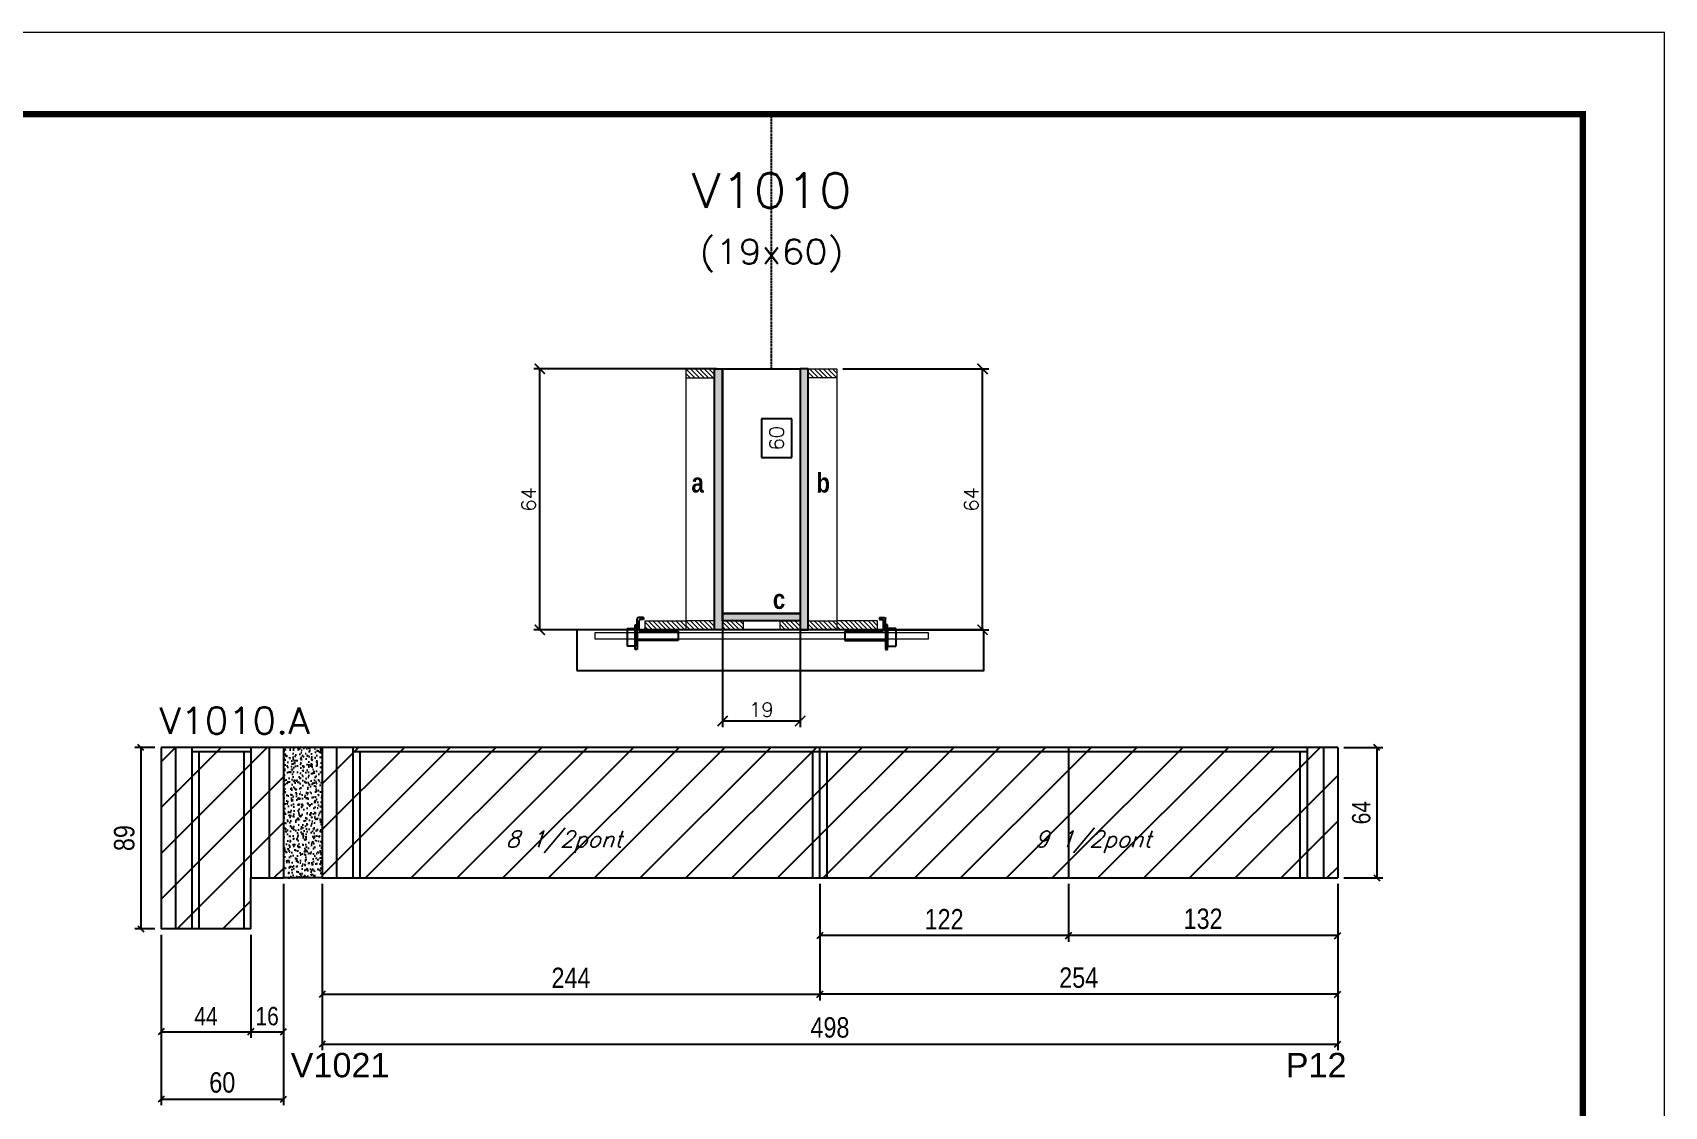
# Model space of a CAD drawing. Extents: x -20960 to -5926, y -2106 to 21915.
# Drawn here: x -8339 to -7538, y 17943 to 18470 of the extents above; entities that cross this region are included whole.
import ezdxf
from ezdxf.enums import TextEntityAlignment as Align

# ---------------------------------------------------------------- set-up
doc = ezdxf.new("R2010")
doc.units = 0
doc.linetypes.add('DASHED', pattern=[0.75, 0.5, -0.25])
doc.linetypes.add('HIDDEN', pattern=[0.375, 0.25, -0.125])
for name, color, linetype in [('5', 5, 'Continuous'), ('barrote', 251, 'Continuous'), ('COTA', 241, 'Continuous'), ('Cota Seção (2x)', 4, 'Continuous'), ('detalhes', 4, 'Continuous'), ('Painéis', 200, 'Continuous'), ('presilha', 1, 'Continuous'), ('Reaproveitamento', 251, 'Continuous'), ('SARR_2.2x7', 40, 'Continuous'), ('SARR_3.5x7', 81, 'Continuous'), ('texto', 7, 'Continuous'), ('Texto de Titulo', 7, 'Continuous'), ('Texto Qtd Sarr', 242, 'Continuous')]:
    doc.layers.add(name, color=color, linetype=linetype)
for name, color, linetype, lineweight in [('CONCRETO', 251, 'Continuous', 25), ('Folhas', 255, 'Continuous', 9), ('Hachura', 251, 'Continuous', 9), ('Madeira', 126, 'Continuous', 18), ('SARRAFO DE PRESSAO', 251, 'DASHED', 9), ('SCO-___-LAJ', 2, 'Continuous', 0), ('Texto Seção', 7, 'Continuous', 15)]:
    doc.layers.add(name, color=color, linetype=linetype, lineweight=lineweight)
doc.styles.add('COTA TECNICA', font='techl___.ttf', dxfattribs={"height": 10})
doc.styles.add('COTA TECNICA-50', font='techl___.ttf', dxfattribs={"height": 9})
doc.styles.add('REGUA-120', font='ROMANS.shx', dxfattribs={"height": 15})
doc.styles.add('Romans', font='romans.shx')
doc.styles.get("Standard").update_dxf_attribs({"font": 'arial.ttf'})
doc.styles.add('TECNICA', font='techb___.ttf', dxfattribs={"height": 10})
doc.dimstyles.new('COTA PAINEL-50', dxfattribs={"dimtxt": 9, "dimasz": 3, "dimexe": 3, "dimexo": 3, "dimgap": 3, "dimtad": 1, "dimdec": 1, "dimzin": 12, "dimdsep": 46, "dimtxsty": 'COTA TECNICA-50', "dimblk1": 'OBLIQUE', "dimblk2": 'OBLIQUE', "dimsah": 1, "dimcen": 0.9, "dimclrd": 4, "dimclre": 4, "dimclrt": 240, "dimadec": 1, "dimazin": 3, "dimtfac": 1, "dimtdec": 1, "dimtmove": 0, "dimatfit": 3, "dimfxl": 1, "dimtolj": 1, "dimtzin": 12, "dimarcsym": 0})
doc.dimstyles.new('Cota Seção (2x)', dxfattribs={"dimtxt": 7, "dimasz": 5, "dimexe": 3, "dimexo": 3, "dimgap": 2, "dimtad": 3, "dimdec": 1, "dimlfac": 0.5, "dimzin": 12, "dimdsep": 46, "dimtxsty": 'Romans', "dimblk": 'ARCHTICK', "dimcen": 0, "dimclrd": 4, "dimclre": 4, "dimclrt": 1, "dimadec": 1, "dimazin": 3, "dimtfac": 1, "dimtdec": 1, "dimtmove": 0, "dimatfit": 3, "dimldrblk": 'OBLIQUE', "dimfxl": 1, "dimtolj": 1, "dimtzin": 12, "dimarcsym": 0})
doc.dimstyles.new('Cota Seção interna', dxfattribs={"dimtxt": 7, "dimasz": 6, "dimexe": 0.18, "dimexo": 2, "dimgap": -4, "dimtad": 3, "dimdec": 1, "dimlfac": 0.5, "dimzin": 12, "dimdsep": 46, "dimtxsty": 'Romans', "dimblk": 'ARCHTICK', "dimcen": 0.09, "dimse1": 1, "dimse2": 1, "dimsd1": 1, "dimsd2": 1, "dimclrd": 180, "dimclre": 5, "dimclrt": 1, "dimadec": 0, "dimazin": 3, "dimtfac": 1, "dimtdec": 1, "dimtofl": 0, "dimtmove": 0, "dimatfit": 3, "dimldrblk": 'ARCHTICK', "dimfxl": 1, "dimtolj": 1, "dimtzin": 0, "dimarcsym": 0})
doc.dimstyles.new('PAINEL', dxfattribs={"dimtxt": 10, "dimasz": 3, "dimexe": 3, "dimexo": 3, "dimgap": 3, "dimtad": 1, "dimdec": 1, "dimzin": 12, "dimdsep": 46, "dimtxsty": 'COTA TECNICA', "dimblk1": 'OBLIQUE', "dimblk2": 'OBLIQUE', "dimsah": 1, "dimcen": 0.9, "dimclrd": 4, "dimclre": 4, "dimclrt": 240, "dimadec": 1, "dimazin": 3, "dimtfac": 1, "dimtdec": 1, "dimtmove": 0, "dimatfit": 3, "dimfxl": 1, "dimtolj": 1, "dimtzin": 12, "dimarcsym": 0})
pattern_1 = [(315, (14956.2965, 9947.0219), (1.12253202, 1.12253202), [])]
pattern_2 = [(315, (14956.2965, 9873.4219), (1.12253202, 1.12253202), [])]
pattern_3 = [(45, (3183.5, 1148.575), (-11.22532, 11.22532), [])]

# ---------------------------------------------------------------- blocks, each defined once
blk = doc.blocks.new('9999999999')
at = {"layer": 'Folhas'}
blk.add_lwpolyline([(98138.98, 34190.21), (99623.98, 34190.21), (99623.98, 35240.21), (98138.98, 35240.21)], close=True, dxfattribs=at)
at = {"layer": 'Folhas', "color": 30, "const_width": 3}
blk.add_lwpolyline([(98213.98, 34230.21), (99583.98, 34230.21), (99583.98, 35200.21), (98213.98, 35200.21)], close=True, dxfattribs=at)
blk = doc.blocks.new('_Oblique')
at = {"color": 0, "linetype": 'ByBlock', "lineweight": -2}
blk.add_line((-0.5, -0.5), (0.5, 0.5), dxfattribs=at)
blk = doc.blocks.new('*D6784')
at = {"layer": 'COTA', "color": 4, "linetype": 'ByBlock', "lineweight": -2, "transparency": 16777216}
for p, q in [((-8278.71, 18118.96), (-8288.64, 18118.96)), ((-8285.64, 18118.96), (-8285.64, 18029.96)), ((-8278.71, 18029.96), (-8288.64, 18029.96))]:
    blk.add_line(p, q, dxfattribs=at)
at = {"layer": 'Defpoints', "color": 0, "linetype": 'ByBlock', "transparency": 16777216}
for p in [(-8275.71, 18118.96), (-8285.64, 18029.96), (-8275.71, 18029.96)]:
    blk.add_point(p, dxfattribs=at)
at = {"layer": 'COTA', "color": 4, "linetype": 'ByBlock', "lineweight": -2, "transparency": 16777216, "xscale": 3, "yscale": 3, "zscale": 3}
for p, rotation in [((-8285.64, 18118.96), 90), ((-8285.64, 18029.96), 270)]:
    blk.add_blockref('_Oblique', p, dxfattribs=dict(at, rotation=rotation))
at = {"layer": 'COTA', "color": 240, "linetype": 'ByBlock', "transparency": 16777216, "insert": (-8293.75, 18074.46), "char_height": 10, "attachment_point": 5, "rotation": 90, "style": 'COTA TECNICA'}
blk.add_mtext('\\A1;89', dxfattribs=at)
blk = doc.blocks.new('*D6785')
at = {"layer": 'COTA', "color": 4, "linetype": 'ByBlock', "lineweight": -2, "transparency": 16777216}
for p, q in [((-8215.71, 18051.96), (-8215.71, 17943.4)), ((-8275.71, 18026.96), (-8275.71, 17943.4)), ((-8275.71, 17946.4), (-8215.71, 17946.4))]:
    blk.add_line(p, q, dxfattribs=at)
at = {"layer": 'Defpoints', "color": 0, "linetype": 'ByBlock', "transparency": 16777216}
for p in [(-8215.71, 18054.96), (-8275.71, 18029.96), (-8215.71, 17946.4)]:
    blk.add_point(p, dxfattribs=at)
at = {"layer": 'COTA', "color": 4, "linetype": 'ByBlock', "lineweight": -2, "transparency": 16777216, "xscale": 3, "yscale": 3, "zscale": 3, "rotation": 180}
blk.add_blockref('_Oblique', (-8275.71, 17946.4), dxfattribs=at)
at = {"layer": 'COTA', "color": 4, "linetype": 'ByBlock', "lineweight": -2, "transparency": 16777216, "xscale": 3, "yscale": 3, "zscale": 3}
blk.add_blockref('_Oblique', (-8215.71, 17946.4), dxfattribs=at)
at = {"layer": 'COTA', "color": 240, "linetype": 'ByBlock', "transparency": 16777216, "insert": (-8245.71, 17954.5), "char_height": 10, "attachment_point": 5, "style": 'COTA TECNICA'}
blk.add_mtext('\\A1;60', dxfattribs=at)
blk = doc.blocks.new('*D6786')
at = {"layer": 'COTA', "color": 4, "linetype": 'ByBlock', "lineweight": -2, "transparency": 16777216}
for p, q in [((-8196.71, 18051.96), (-8196.71, 17994.83)), ((-7952.71, 18051.96), (-7952.71, 17994.83)), ((-8196.71, 17997.83), (-7952.71, 17997.83))]:
    blk.add_line(p, q, dxfattribs=at)
at = {"layer": 'Defpoints', "color": 0, "linetype": 'ByBlock', "transparency": 16777216}
for p in [(-8196.71, 18054.96), (-7952.71, 18054.96), (-7952.71, 17997.83)]:
    blk.add_point(p, dxfattribs=at)
at = {"layer": 'COTA', "color": 4, "linetype": 'ByBlock', "lineweight": -2, "transparency": 16777216, "xscale": 3, "yscale": 3, "zscale": 3, "rotation": 180}
blk.add_blockref('_Oblique', (-8196.71, 17997.83), dxfattribs=at)
at = {"layer": 'COTA', "color": 4, "linetype": 'ByBlock', "lineweight": -2, "transparency": 16777216, "xscale": 3, "yscale": 3, "zscale": 3}
blk.add_blockref('_Oblique', (-7952.71, 17997.83), dxfattribs=at)
at = {"layer": 'COTA', "color": 240, "linetype": 'ByBlock', "transparency": 16777216, "insert": (-8074.71, 18005.91), "char_height": 10, "attachment_point": 5, "style": 'COTA TECNICA'}
blk.add_mtext('\\A1;244', dxfattribs=at)
blk = doc.blocks.new('*D6787')
at = {"layer": 'COTA', "color": 4, "linetype": 'ByBlock', "lineweight": -2, "transparency": 16777216}
for p, q in [((-7952.71, 18051.96), (-7952.71, 17994.83)), ((-7698.71, 18051.96), (-7698.71, 17994.83)), ((-7698.71, 17997.83), (-7952.71, 17997.83))]:
    blk.add_line(p, q, dxfattribs=at)
at = {"layer": 'Defpoints', "color": 0, "linetype": 'ByBlock', "transparency": 16777216}
for p in [(-7952.71, 18054.96), (-7698.71, 18054.96), (-7952.71, 17997.83)]:
    blk.add_point(p, dxfattribs=at)
at = {"layer": 'COTA', "color": 4, "linetype": 'ByBlock', "lineweight": -2, "transparency": 16777216, "xscale": 3, "yscale": 3, "zscale": 3, "rotation": 180}
blk.add_blockref('_Oblique', (-7952.71, 17997.83), dxfattribs=at)
at = {"layer": 'COTA', "color": 4, "linetype": 'ByBlock', "lineweight": -2, "transparency": 16777216, "xscale": 3, "yscale": 3, "zscale": 3}
blk.add_blockref('_Oblique', (-7698.71, 17997.83), dxfattribs=at)
at = {"layer": 'COTA', "color": 240, "linetype": 'ByBlock', "transparency": 16777216, "insert": (-7825.71, 18005.94), "char_height": 10, "attachment_point": 5, "style": 'COTA TECNICA'}
blk.add_mtext('\\A1;254', dxfattribs=at)
blk = doc.blocks.new('*D6788')
at = {"layer": 'COTA', "color": 4, "linetype": 'ByBlock', "lineweight": -2, "transparency": 16777216}
for p, q in [((-7830.71, 18051.96), (-7830.71, 18023.6)), ((-7698.71, 18051.96), (-7698.71, 18023.6)), ((-7698.71, 18026.6), (-7830.71, 18026.6))]:
    blk.add_line(p, q, dxfattribs=at)
at = {"layer": 'Defpoints', "color": 0, "linetype": 'ByBlock', "transparency": 16777216}
for p in [(-7830.71, 18054.96), (-7698.71, 18054.96), (-7830.71, 18026.6)]:
    blk.add_point(p, dxfattribs=at)
at = {"layer": 'COTA', "color": 4, "linetype": 'ByBlock', "lineweight": -2, "transparency": 16777216, "xscale": 3, "yscale": 3, "zscale": 3, "rotation": 180}
blk.add_blockref('_Oblique', (-7830.71, 18026.6), dxfattribs=at)
at = {"layer": 'COTA', "color": 4, "linetype": 'ByBlock', "lineweight": -2, "transparency": 16777216, "xscale": 3, "yscale": 3, "zscale": 3}
blk.add_blockref('_Oblique', (-7698.71, 18026.6), dxfattribs=at)
at = {"layer": 'COTA', "color": 240, "linetype": 'ByBlock', "transparency": 16777216, "insert": (-7764.71, 18034.82), "char_height": 10, "attachment_point": 5, "style": 'COTA TECNICA'}
blk.add_mtext('\\A1;132', dxfattribs=at)
blk = doc.blocks.new('*D6789')
at = {"layer": 'COTA', "color": 4, "linetype": 'ByBlock', "lineweight": -2, "transparency": 16777216}
for p, q in [((-7952.71, 18051.96), (-7952.71, 18023.6)), ((-7830.71, 18051.96), (-7830.71, 18023.6)), ((-7830.71, 18026.6), (-7952.71, 18026.6))]:
    blk.add_line(p, q, dxfattribs=at)
at = {"layer": 'Defpoints', "color": 0, "linetype": 'ByBlock', "transparency": 16777216}
for p in [(-7952.71, 18054.96), (-7830.71, 18054.96), (-7952.71, 18026.6)]:
    blk.add_point(p, dxfattribs=at)
at = {"layer": 'COTA', "color": 4, "linetype": 'ByBlock', "lineweight": -2, "transparency": 16777216, "xscale": 3, "yscale": 3, "zscale": 3, "rotation": 180}
blk.add_blockref('_Oblique', (-7952.71, 18026.6), dxfattribs=at)
at = {"layer": 'COTA', "color": 4, "linetype": 'ByBlock', "lineweight": -2, "transparency": 16777216, "xscale": 3, "yscale": 3, "zscale": 3}
blk.add_blockref('_Oblique', (-7830.71, 18026.6), dxfattribs=at)
at = {"layer": 'COTA', "color": 240, "linetype": 'ByBlock', "transparency": 16777216, "insert": (-7891.71, 18034.66), "char_height": 10, "attachment_point": 5, "style": 'COTA TECNICA'}
blk.add_mtext('\\A1;122', dxfattribs=at)
blk = doc.blocks.new('_ArchTick')
at = {"color": 0, "linetype": 'ByBlock', "const_width": 0.15}
blk.add_lwpolyline([(-0.5, -0.5), (0.5, 0.5)], dxfattribs=at)
blk = doc.blocks.new('*D6790')
at = {"layer": 'COTA', "color": 4, "lineweight": -2, "transparency": 16777216}
for p, q in [((-8003.32, 18304.67), (-8092.97, 18304.67)), ((-8089.97, 18176.67), (-8089.97, 18304.67)), ((-8041.32, 18176.67), (-8092.97, 18176.67))]:
    blk.add_line(p, q, dxfattribs=at)
at = {"layer": 'Defpoints', "color": 0, "transparency": 16777216}
for p in [(-8089.97, 18304.67), (-8000.32, 18304.67), (-8038.32, 18176.67)]:
    blk.add_point(p, dxfattribs=at)
at = {"layer": 'COTA', "color": 4, "lineweight": -2, "transparency": 16777216, "xscale": 5, "yscale": 5, "zscale": 5}
for p, rotation in [((-8089.97, 18304.67), 90), ((-8089.97, 18176.67), 270)]:
    blk.add_blockref('_ArchTick', p, dxfattribs=dict(at, rotation=rotation))
at = {"layer": 'COTA', "color": 1, "transparency": 16777216, "insert": (-8095.47, 18240.67), "char_height": 7, "attachment_point": 5, "rotation": 90, "style": 'Romans'}
blk.add_mtext('\\A1;64', dxfattribs=at)
blk = doc.blocks.new('*D6791')
at = {"layer": 'COTA', "color": 4, "lineweight": -2, "transparency": 16777216}
for p, q in [((-7941.33, 18304.67), (-7869.85, 18304.67)), ((-7872.85, 18176.67), (-7872.85, 18304.67)), ((-7921.32, 18176.67), (-7869.85, 18176.67))]:
    blk.add_line(p, q, dxfattribs=at)
at = {"layer": 'Defpoints', "color": 0, "transparency": 16777216}
for p in [(-7944.33, 18304.67), (-7872.85, 18304.67), (-7924.32, 18176.67)]:
    blk.add_point(p, dxfattribs=at)
at = {"layer": 'COTA', "color": 4, "lineweight": -2, "transparency": 16777216, "xscale": 5, "yscale": 5, "zscale": 5}
for p, rotation in [((-7872.85, 18304.67), 90), ((-7872.85, 18176.67), 270)]:
    blk.add_blockref('_ArchTick', p, dxfattribs=dict(at, rotation=rotation))
at = {"layer": 'COTA', "color": 1, "transparency": 16777216, "insert": (-7878.35, 18240.67), "char_height": 7, "attachment_point": 5, "rotation": 90, "style": 'Romans'}
blk.add_mtext('\\A1;64', dxfattribs=at)
blk = doc.blocks.new('*D6792')
at = {"layer": 'Cota Seção (2x)', "color": 180, "lineweight": -2, "transparency": 16777216}
for p, q in [((-7966.33, 18280.17), (-7981.33, 18280.17)), ((-7981.33, 18280.17), (-7981.33, 18261.17)), ((-7966.33, 18261.17), (-7966.33, 18280.17)), ((-7981.33, 18261.17), (-7966.33, 18261.17))]:
    blk.add_line(p, q, dxfattribs=at)
at = {"layer": 'Defpoints', "color": 0, "transparency": 16777216}
for p in [(-7962.33, 18304.67), (-7962.33, 18304.67), (-7962.32, 18184.67)]:
    blk.add_point(p, dxfattribs=at)
at = {"layer": 'Cota Seção (2x)', "color": 1, "transparency": 16777216, "insert": (-7973.83, 18270.67), "char_height": 7, "attachment_point": 5, "rotation": 90, "style": 'Romans'}
blk.add_mtext('\\A1;60', dxfattribs=at)
blk = doc.blocks.new('titulo1')
at = {"layer": 'Defpoints', "color": 252, "linetype": 'HIDDEN', "ltscale": 2}
blk.add_line((0, 0), (0, 125), dxfattribs=at)
at = {"layer": 'Defpoints', "style": 'Romans', "oblique": 15}
blk.add_attdef('FOLHA', text='', height=10, dxfattribs=at).set_placement((0, 15.58), align=Align.MIDDLE_CENTER)
at = {"layer": 'Texto Qtd Sarr', "color": 3, "style": 'Romans', "oblique": 15}
for tag, height, p in [('TITULO', 17, (0, 71.45)), ('SEÇÃO', 12, (0, 41.55))]:
    blk.add_attdef(tag, text='', height=height, dxfattribs=at).set_placement(p, align=Align.MIDDLE_CENTER)
blk = doc.blocks.new('PRESILHA METÁLICA 1')
at = {"layer": 'presilha'}
for p, q in [((0, 13), (6, 13)), ((0, 13), (0, 0)), ((6, 15.5), (7.5, 15.5)), ((6, -2.5), (6, 15.5)), ((6, 13), (6, 0)), ((7.5, 10.6), (7.5, 19.9)), ((7.5, 15.5), (7.5, -2.5)), ((12, 21), (8.6, 21)), ((9, 11.6), (9, 18.9)), ((12, 19.5), (9.6, 19.5)), ((12, 21), (12, 19.5)), ((6, 0), (0, 0)), ((37.5, 4.1), (7.5, 4.1)), ((37.5, 11), (9.6, 11)), ((37.5, 11), (37.5, 4.1)), ((7.5, -2.5), (6, -2.5))]:
    blk.add_line(p, q, dxfattribs=at)
for centre, radius, start, end in [((8.6, 19.9), 1.14, 90, 180), ((9.6, 18.9), 0.57, 90, 180), ((9.6, 11.6), 0.57, 180, 270)]:
    blk.add_arc(centre, radius, start, end, dxfattribs=at)
blk = doc.blocks.new('*D6793')
at = {"layer": 'COTA', "color": 4, "lineweight": -2, "transparency": 16777216}
for p, q in [((-8000.32, 18178.07), (-8000.32, 18128.94)), ((-7962.32, 18178.07), (-7962.32, 18128.94)), ((-8000.32, 18131.94), (-7962.32, 18131.94))]:
    blk.add_line(p, q, dxfattribs=at)
at = {"layer": 'Defpoints', "color": 0, "transparency": 16777216}
for p in [(-8000.32, 18181.07), (-7962.32, 18181.07), (-7962.32, 18131.94)]:
    blk.add_point(p, dxfattribs=at)
at = {"layer": 'COTA', "color": 4, "lineweight": -2, "transparency": 16777216, "xscale": 5, "yscale": 5, "zscale": 5, "rotation": 180}
blk.add_blockref('_ArchTick', (-8000.32, 18131.94), dxfattribs=at)
at = {"layer": 'COTA', "color": 4, "lineweight": -2, "transparency": 16777216, "xscale": 5, "yscale": 5, "zscale": 5}
blk.add_blockref('_ArchTick', (-7962.32, 18131.94), dxfattribs=at)
at = {"layer": 'COTA', "color": 1, "transparency": 16777216, "insert": (-7981.32, 18137.44), "char_height": 7, "attachment_point": 5, "style": 'Romans'}
blk.add_mtext('\\A1;19', dxfattribs=at)
blk = doc.blocks.new('*D6809')
at = {"layer": 'COTA', "color": 4, "lineweight": -2, "ltscale": 25, "transparency": 16777216}
for p, q in [((-8196.71, 18051.96), (-8196.71, 17970.4)), ((-7698.71, 18051.96), (-7698.71, 17970.4)), ((-8196.71, 17973.4), (-7698.71, 17973.4))]:
    blk.add_line(p, q, dxfattribs=at)
at = {"layer": 'Defpoints', "color": 0, "ltscale": 25, "transparency": 16777216}
for p in [(-8196.71, 18054.96), (-7698.71, 18054.96), (-7698.71, 17973.4)]:
    blk.add_point(p, dxfattribs=at)
at = {"layer": 'COTA', "color": 4, "lineweight": -2, "ltscale": 25, "transparency": 16777216, "xscale": 3, "yscale": 3, "zscale": 3, "rotation": 180}
blk.add_blockref('_Oblique', (-8196.71, 17973.4), dxfattribs=at)
at = {"layer": 'COTA', "color": 4, "lineweight": -2, "ltscale": 25, "transparency": 16777216, "xscale": 3, "yscale": 3, "zscale": 3}
blk.add_blockref('_Oblique', (-7698.71, 17973.4), dxfattribs=at)
at = {"layer": 'COTA', "color": 240, "ltscale": 25, "transparency": 16777216, "insert": (-7947.71, 17981.5), "char_height": 10, "attachment_point": 5, "style": 'COTA TECNICA'}
blk.add_mtext('\\A1;498', dxfattribs=at)
blk = doc.blocks.new('*D6806')
at = {"layer": 'COTA', "color": 4, "lineweight": -2, "transparency": 16777216}
for p, q in [((-8275.71, 18026.96), (-8275.71, 17976.47)), ((-8231.71, 18026.96), (-8231.71, 17976.47)), ((-8275.71, 17979.47), (-8231.71, 17979.47))]:
    blk.add_line(p, q, dxfattribs=at)
at = {"layer": 'Defpoints', "color": 0, "transparency": 16777216}
for p in [(-8275.71, 18029.96), (-8231.71, 18029.96), (-8231.71, 17979.47)]:
    blk.add_point(p, dxfattribs=at)
at = {"layer": 'COTA', "color": 4, "lineweight": -2, "transparency": 16777216, "xscale": 3, "yscale": 3, "zscale": 3, "rotation": 180}
blk.add_blockref('_Oblique', (-8275.71, 17979.47), dxfattribs=at)
at = {"layer": 'COTA', "color": 4, "lineweight": -2, "transparency": 16777216, "xscale": 3, "yscale": 3, "zscale": 3}
blk.add_blockref('_Oblique', (-8231.71, 17979.47), dxfattribs=at)
at = {"layer": 'COTA', "color": 240, "transparency": 16777216, "insert": (-8253.71, 17987.04), "char_height": 9, "attachment_point": 5, "style": 'COTA TECNICA-50'}
blk.add_mtext('\\A1;44', dxfattribs=at)
blk = doc.blocks.new('*D6807')
at = {"layer": 'COTA', "color": 4, "lineweight": -2, "transparency": 16777216}
for p, q in [((-8215.71, 18051.96), (-8215.71, 17976.47)), ((-8231.71, 18026.96), (-8231.71, 17976.47)), ((-8231.71, 17979.47), (-8215.71, 17979.47))]:
    blk.add_line(p, q, dxfattribs=at)
at = {"layer": 'Defpoints', "color": 0, "transparency": 16777216}
for p in [(-8215.71, 18054.96), (-8231.71, 18029.96), (-8215.71, 17979.47)]:
    blk.add_point(p, dxfattribs=at)
at = {"layer": 'COTA', "color": 4, "lineweight": -2, "transparency": 16777216, "xscale": 3, "yscale": 3, "zscale": 3, "rotation": 180}
blk.add_blockref('_Oblique', (-8231.71, 17979.47), dxfattribs=at)
at = {"layer": 'COTA', "color": 4, "lineweight": -2, "transparency": 16777216, "xscale": 3, "yscale": 3, "zscale": 3}
blk.add_blockref('_Oblique', (-8215.71, 17979.47), dxfattribs=at)
at = {"layer": 'COTA', "color": 240, "transparency": 16777216, "insert": (-8223.71, 17987.06), "char_height": 9, "attachment_point": 5, "style": 'COTA TECNICA-50'}
blk.add_mtext('\\A1;16', dxfattribs=at)
blk = doc.blocks.new('*D6811')
at = {"layer": 'COTA', "color": 4, "lineweight": -2, "transparency": 16777216}
for p, q in [((-7695.71, 18118.96), (-7676.52, 18118.96)), ((-7679.52, 18118.96), (-7679.52, 18054.96)), ((-7695.71, 18054.96), (-7676.52, 18054.96))]:
    blk.add_line(p, q, dxfattribs=at)
at = {"layer": 'Defpoints', "color": 0, "transparency": 16777216}
for p in [(-7698.71, 18118.96), (-7698.71, 18054.96), (-7679.52, 18054.96)]:
    blk.add_point(p, dxfattribs=at)
at = {"layer": 'COTA', "color": 4, "lineweight": -2, "transparency": 16777216, "xscale": 3, "yscale": 3, "zscale": 3}
for p, rotation in [((-7679.52, 18118.96), 90), ((-7679.52, 18054.96), 270)]:
    blk.add_blockref('_Oblique', p, dxfattribs=dict(at, rotation=rotation))
at = {"layer": 'COTA', "color": 240, "transparency": 16777216, "insert": (-7687.11, 18086.96), "char_height": 9, "attachment_point": 5, "rotation": 90, "style": 'COTA TECNICA-50'}
blk.add_mtext('\\A1;64', dxfattribs=at)

msp = doc.modelspace()

# ---------------------------------------------------------------- hatches: boundary and pattern name
at = {"layer": 'COTA', "linetype": 'ByBlock'}
h = msp.add_hatch(dxfattribs=at)
h.set_pattern_fill('AR-CONC', color=256, scale=0.03)
h.set_pattern_definition([(50, (-141837.5596, -13234.0067), (5.46554007, -0.47817257), [0.5715, -6.2865]), (355, (-141837.5596, -13234.0067), (-1.05730264, 5.73170536), [0.4572, -5.02921753]), (100.4514447, (-141837.104, -13234.0465), (4.40823741, 5.25353256), [0.48570026, -5.34270734]), (46.1842, (-141837.5596, -13232.483), (8.13237123, -1.26126984), [0.85725, -9.42975]), (96.6355576, (-141836.882, -13232.588), (7.122124, 7.42278374), [0.7285507, -8.01406824]), (351.184151, (-141837.56, -13232.483), (7.122124, 7.42278374), [0.685799, -7.54379196]), (21, (-141836.7976, -13232.8637), (4.54843174, -3.06795595), [0.5715, -6.2865]), (326, (-141836.7976, -13232.8637), (1.85406085, 5.52563898), [0.4572, -5.0292]), (71.451445, (-141836.4186, -13233.1193), (6.40249258, 2.45768307), [0.48570026, -5.34269813]), (37.5, (-141837.5596, -13234.0067), (0.092658098, 2.536651166), [0, -4.96824, 0, -5.1054, 0, -5.04825]), (7.5, (-141837.5596, -13234.0067), (2.004589875, 3.005417245), [0, -2.91084, 0, -4.85394, 0, -1.92405]), (327.5, (-141839.2589, -13234.0067), (4.067717855, -0.17186232), [0, -1.905, 0, -5.9436, 0, -7.8867]), (317.5, (-141840.021, -13234.0067), (4.44387544, 0.76279473), [0, -2.4765, 0, -3.94716, 0, -5.6007])])
h.paths.add_polyline_path([(-8196.71, 18118.96), (-8215.71, 18118.96), (-8215.71, 18054.96), (-8196.71, 18054.96)])
at = {"layer": 'Hachura'}
h = msp.add_hatch(dxfattribs=at)
h.set_pattern_fill('ANSI31', color=256, scale=0.5, angle=270, style=0)
h.set_pattern_definition([(315, (14956.2965, 9997.0219), (1.12253202, 1.12253202), [])])
h.paths.add_polyline_path([(-8004.32, 18300.27), (-8004.32, 18304.67), (-8018.32, 18304.67), (-8018.32, 18300.27)])
h = msp.add_hatch(color=256, dxfattribs=at)
h.dxf.hatch_style = 1
h.paths.add_polyline_path([(-8004.32, 18304.67), (-8000.32, 18304.67), (-8000.32, 18176.67), (-8004.32, 18176.67)])
h = msp.add_hatch(color=256, dxfattribs=at)
h.dxf.hatch_style = 1
h.paths.add_polyline_path([(-7958.33, 18304.67), (-7962.33, 18304.67), (-7962.32, 18176.67), (-7958.32, 18176.67)])
h = msp.add_hatch(dxfattribs=at)
h.set_pattern_fill('ANSI31', color=256, scale=0.5, angle=270, style=0)
h.set_pattern_definition([(315, (14956.3061, 9997.0219), (1.12253202, 1.12253202), [])])
h.paths.add_polyline_path([(-7958.33, 18300.27), (-7958.33, 18304.67), (-7944.33, 18304.67), (-7944.33, 18300.27)])
h = msp.add_hatch(dxfattribs=at)
h.set_pattern_fill('ANSI31', color=256, scale=0.5, angle=270, style=0)
h.set_pattern_definition(pattern_1)
h.paths.add_polyline_path([(-8038.32, 18176.67), (-8038.32, 18181.07), (-8018.32, 18181.07), (-8018.32, 18176.67)])
h = msp.add_hatch(dxfattribs=at)
h.set_pattern_fill('ANSI31', color=256, scale=0.5, angle=270, style=0)
h.set_pattern_definition(pattern_2)
h.paths.add_polyline_path([(-8004.32, 18176.67), (-8004.32, 18181.07), (-8018.32, 18181.07), (-8018.32, 18176.67)])
h = msp.add_hatch(color=256, dxfattribs=at)
h.dxf.hatch_style = 1
h.paths.add_polyline_path([(-8000.32, 18181.07), (-8000.32, 18184.67), (-7962.32, 18184.67), (-7962.32, 18181.07)])
h = msp.add_hatch(dxfattribs=at)
h.set_pattern_fill('ANSI31', color=256, scale=0.5, angle=270, style=0)
h.set_pattern_definition(pattern_1)
h.paths.add_polyline_path([(-8000.32, 18176.67), (-8000.32, 18181.07), (-7990.32, 18181.07), (-7990.32, 18176.67)])
h = msp.add_hatch(dxfattribs=at)
h.set_pattern_fill('ANSI31', color=256, scale=0.5, angle=270, style=0)
h.set_pattern_definition(pattern_1)
h.paths.add_polyline_path([(-7962.32, 18176.67), (-7962.32, 18181.07), (-7972.32, 18181.07), (-7972.32, 18176.67)])
h = msp.add_hatch(dxfattribs=at)
h.set_pattern_fill('ANSI31', color=256, scale=0.5, angle=270, style=0)
h.set_pattern_definition(pattern_2)
h.paths.add_polyline_path([(-7958.32, 18176.67), (-7958.32, 18181.07), (-7944.32, 18181.07), (-7944.32, 18176.67)])
h = msp.add_hatch(dxfattribs=at)
h.set_pattern_fill('ANSI31', color=256, scale=0.5, angle=270, style=0)
h.set_pattern_definition(pattern_1)
h.paths.add_polyline_path([(-7924.32, 18176.67), (-7924.32, 18181.07), (-7944.32, 18181.07), (-7944.32, 18176.67)])
at = {"layer": 'Reaproveitamento', "transparency": 33554684}
h = msp.add_hatch(dxfattribs=at)
h.set_pattern_fill('ANSI31', color=256, scale=5)
h.set_pattern_definition(pattern_3)
h.paths.add_polyline_path([(-8231.71, 18054.96), (-8215.71, 18054.96), (-8215.71, 18118.96), (-8275.71, 18118.96), (-8275.71, 18029.96), (-8231.71, 18029.96)])
h = msp.add_hatch(dxfattribs=at)
h.set_pattern_fill('ANSI31', color=256, scale=5)
h.set_pattern_definition(pattern_3)
h.paths.add_polyline_path([(-7952.71, 18118.96), (-8196.71, 18118.96), (-8196.71, 18054.96), (-8051.71, 18054.96), (-7952.71, 18054.96)])
h.paths.add_polyline_path([(-8114.55, 18064.63), (-8046.93, 18064.63), (-8041.43, 18080.6), (-8109.05, 18080.6)], flags=24)
h = msp.add_hatch(dxfattribs=at)
h.set_pattern_fill('ANSI31', color=256, scale=5)
h.set_pattern_definition(pattern_3)
h.paths.add_polyline_path([(-7830.71, 18118.96), (-7952.71, 18118.96), (-7952.71, 18054.96), (-7830.71, 18054.96)])
h = msp.add_hatch(dxfattribs=at)
h.set_pattern_fill('ANSI31', color=256, scale=5)
h.set_pattern_definition(pattern_3)
h.paths.add_polyline_path([(-7698.71, 18118.96), (-7830.71, 18118.96), (-7830.71, 18054.96), (-7698.71, 18054.96)])

# ---------------------------------------------------------------- linework, layer by layer
at = {"layer": 'barrote'}
msp.add_lwpolyline([(-8071.78, 18156.67), (-7872.2, 18156.67), (-7872.2, 18176.67), (-8071.78, 18176.67)], close=True, dxfattribs=at)
at = {"layer": 'CONCRETO'}
msp.add_lwpolyline([(-8000.32, 18304.67), (-7962.32, 18304.67), (-7962.32, 18184.67), (-8000.32, 18184.67), (-8000.32, 18304.67)], close=True, dxfattribs=at)
at = {"layer": 'COTA', "linetype": 'ByBlock'}
for p, q in [((-8196.71, 18118.96), (-8215.71, 18118.96)), ((-8196.71, 18054.96), (-8215.71, 18054.96))]:
    msp.add_line(p, q, dxfattribs=at)
at = {"layer": 'Madeira'}
for points in [[(-8004.32, 18300.27), (-8004.32, 18304.67), (-8018.32, 18304.67), (-8018.32, 18300.27)], [(-8004.32, 18304.67), (-8018.32, 18304.67), (-8018.32, 18176.67), (-8004.32, 18176.67)], [(-7958.33, 18300.27), (-7958.33, 18304.67), (-7944.33, 18304.67), (-7944.33, 18300.27)], [(-7958.33, 18304.67), (-7944.33, 18304.67), (-7944.32, 18176.67), (-7958.32, 18176.67)], [(-8038.32, 18176.67), (-8038.32, 18181.07), (-8018.32, 18181.07), (-8018.32, 18176.67)], [(-8004.32, 18176.67), (-8004.32, 18181.07), (-8018.32, 18181.07), (-8018.32, 18176.67)], [(-8000.32, 18176.67), (-8000.32, 18181.07), (-7990.32, 18181.07), (-7990.32, 18176.67)], [(-7962.32, 18176.67), (-7962.32, 18181.07), (-7972.32, 18181.07), (-7972.32, 18176.67)], [(-7958.32, 18176.67), (-7958.32, 18181.07), (-7944.32, 18181.07), (-7944.32, 18176.67)], [(-7924.32, 18176.67), (-7924.32, 18181.07), (-7944.32, 18181.07), (-7944.32, 18176.67)]]:
    msp.add_lwpolyline(points, close=True, dxfattribs=at)
at = {"layer": 'Painéis', "linetype": 'ByBlock'}
for p, q in [((-8275.71, 18118.96), (-8275.71, 18029.96)), ((-8215.71, 18118.96), (-8275.71, 18118.96)), ((-8215.71, 18118.96), (-8215.71, 18054.96)), ((-7698.71, 18118.96), (-8196.71, 18118.96)), ((-8196.71, 18118.96), (-8196.71, 18054.96)), ((-7952.71, 18054.96), (-7952.71, 18118.96)), ((-7830.71, 18118.96), (-7830.71, 18054.96)), ((-7698.71, 18118.96), (-7698.71, 18054.96)), ((-8207.29, 18096.96), (-8207.44, 18096.96)), ((-8231.71, 18029.96), (-8231.71, 18054.96)), ((-8231.71, 18054.96), (-8215.71, 18054.96)), ((-8196.71, 18054.96), (-7698.71, 18054.96)), ((-8231.71, 18029.96), (-8275.71, 18029.96))]:
    msp.add_line(p, q, dxfattribs=at)
at = {"layer": 'Painéis'}
for points in [[(-8004.32, 18304.67), (-8000.32, 18304.67), (-8000.32, 18176.67), (-8004.32, 18176.67)], [(-7958.33, 18304.67), (-7962.33, 18304.67), (-7962.32, 18176.67), (-7958.32, 18176.67)], [(-8000.32, 18181.07), (-8000.32, 18184.67), (-7962.32, 18184.67), (-7962.32, 18181.07)]]:
    msp.add_lwpolyline(points, close=True, dxfattribs=at)
at = {"layer": 'SARR_2.2x7', "linetype": 'Continuous'}
for p, q in [((-8268.71, 18118.96), (-8268.71, 18029.96)), ((-8231.71, 18116.76), (-8260.71, 18116.76)), ((-8222.71, 18118.96), (-8222.71, 18054.96)), ((-8189.71, 18118.96), (-8189.71, 18054.96)), ((-7952.71, 18116.76), (-8181.71, 18116.76)), ((-7713.71, 18116.76), (-7952.71, 18116.76)), ((-7705.71, 18118.96), (-7705.71, 18054.96))]:
    msp.add_line(p, q, dxfattribs=at)
at = {"layer": 'SARR_3.5x7'}
for p, q in [((-8260.71, 18118.96), (-8260.71, 18029.96)), ((-8257.21, 18116.76), (-8257.21, 18029.96)), ((-8235.21, 18116.76), (-8235.21, 18029.96)), ((-8231.71, 18118.96), (-8231.71, 18054.96)), ((-8181.71, 18118.96), (-8181.71, 18054.96)), ((-8178.21, 18116.76), (-8178.21, 18054.96)), ((-7956.21, 18116.76), (-7956.21, 18054.96)), ((-7949.21, 18116.76), (-7949.21, 18054.96)), ((-7717.21, 18116.76), (-7717.21, 18054.96)), ((-7713.71, 18118.96), (-7713.71, 18054.96))]:
    msp.add_line(p, q, dxfattribs=at)
at = {"layer": 'SCO-___-LAJ', "color": 1}
msp.add_lwpolyline([(-8062.78, 18175.33), (-7899.51, 18175.33), (-7899.51, 18172.13), (-8062.78, 18172.13)], close=True, dxfattribs=at)

# ---------------------------------------------------------------- block references
at = {"layer": 'presilha', "yscale": 0.6666666666666666, "zscale": 0.6666666666666666}
for p, xscale in [((-8047.19, 18168.7), 0.6666666666666666), ((-7915.46, 18168.7), -0.6666666666666666)]:
    msp.add_blockref('PRESILHA METÁLICA 1', p, dxfattribs=dict(at, xscale=xscale))
at = {"layer": 'SARRAFO DE PRESSAO', "color": 6, "linetype": 'ByBlock'}
msp.add_blockref('9999999999', (-107162.48, -16770.54), dxfattribs=at)
at = {"layer": 'Texto Seção'}
ref = msp.add_blockref('titulo1', (-7976.32, 18304.67), dxfattribs=at)
ref.add_attrib('TITULO', 'V1010', dxfattribs={"layer": 'Texto de Titulo', "color": 7, "height": 17, "style": 'Romans', "width": 1.1}).set_placement((-7976.32, 18392.17), align=Align.MIDDLE_CENTER)
ref.add_attrib('SEÇÃO', '(19x60)', dxfattribs={"layer": 'Texto de Titulo', "color": 7, "height": 12, "style": 'Romans', "width": 1.1}).set_placement((-7976.32, 18362.17), align=Align.MIDDLE_CENTER)

# ---------------------------------------------------------------- texts
at = {"layer": '5', "linetype": 'Continuous'}
for s, p in [('V1021', (-8212.16, 17957.09)), ('P12', (-7724.2, 17957.09))]:
    msp.add_text(s, height=12, rotation=359.99996, dxfattribs=at).set_placement(p)
at = {"layer": 'detalhes', "style": 'TECNICA'}
for s, p in [('b', (-7954.39, 18243.99)), ('a', (-8015.63, 18244)), ('c', (-7975.72, 18186.9))]:
    msp.add_text(s, height=9.6, dxfattribs=at).set_placement(p)
at = {"layer": 'texto', "color": 2, "char_height": 8, "attachment_point": 5, "style": 'Romans'}
for s, insert in [('{\\Q19;\\C256;8 1/2pont}', (-8078.18, 18072.62)), ('{\\Q19;\\C256;9 1/2pont}', (-7818.66, 18072.62))]:
    msp.add_mtext(s, dxfattribs=dict(at, insert=insert))
at = {"layer": 'Texto Seção', "style": 'REGUA-120', "width": 1.05}
msp.add_text('V1010.A', height=13, dxfattribs=at).set_placement((-8276.58, 18125.59))

# ---------------------------------------------------------------- dimensions: what is measured, and where the dimension line sits
at = {"layer": 'COTA'}
for base, p1, p2, picture, middle in [((-8089.97, 18304.67), (-8038.32, 18176.67), (-8000.32, 18304.67), '*D6790', (-8095.47, 18240.67)), ((-7872.85, 18304.67), (-7924.32, 18176.67), (-7944.33, 18304.67), '*D6791', (-7878.35, 18240.67))]:
    dim = msp.add_linear_dim(base=base, p1=p1, p2=p2, angle=90, dimstyle='Cota Seção (2x)', dxfattribs=at)
    dim.commit()
    dim.dimension.update_dxf_attribs({"geometry": picture, "text_midpoint": middle})
for base, p1, p2, dimstyle, picture, middle in [((-7962.32, 18131.94), (-8000.32, 18181.07), (-7962.32, 18181.07), 'Cota Seção (2x)', '*D6793', (-7981.32, 18137.44)), ((-8215.71, 17979.47), (-8231.71, 18029.96), (-8215.71, 18054.96), 'COTA PAINEL-50', '*D6807', (-8223.71, 17987.06)), ((-8231.71, 17979.47), (-8275.71, 18029.96), (-8231.71, 18029.96), 'COTA PAINEL-50', '*D6806', (-8253.71, 17987.04))]:
    dim = msp.add_linear_dim(base=base, p1=p1, p2=p2, dimstyle=dimstyle, dxfattribs=at)
    dim.commit()
    dim.dimension.update_dxf_attribs({"geometry": picture, "text_midpoint": middle})
at = {"layer": 'COTA', "linetype": 'ByBlock'}
dim = msp.add_linear_dim(base=(-8285.64, 18029.96), p1=(-8275.71, 18118.96), p2=(-8275.71, 18029.96), angle=90, dimstyle='PAINEL', dxfattribs=at)
dim.commit()
dim.dimension.update_dxf_attribs({"geometry": '*D6784', "text_midpoint": (-8293.75, 18074.46)})
at = {"layer": 'COTA', "color": 1}
dim = msp.add_linear_dim(base=(-7679.52, 18054.96), p1=(-7698.71, 18118.96), p2=(-7698.71, 18054.96), angle=90, dimstyle='COTA PAINEL-50', dxfattribs=at)
dim.commit()
dim.dimension.update_dxf_attribs({"geometry": '*D6811', "text_midpoint": (-7687.11, 18086.96)})
at = {"layer": 'COTA', "linetype": 'ByBlock'}
for base, p1, p2, picture, middle in [((-8215.71, 17946.4), (-8275.71, 18029.96), (-8215.71, 18054.96), '*D6785', (-8245.71, 17954.5)), ((-7952.71, 17997.83), (-8196.71, 18054.96), (-7952.71, 18054.96), '*D6786', (-8074.71, 18005.91)), ((-7952.71, 17997.83), (-7698.71, 18054.96), (-7952.71, 18054.96), '*D6787', (-7825.71, 18005.94)), ((-7952.71, 18026.6), (-7830.71, 18054.96), (-7952.71, 18054.96), '*D6789', (-7891.71, 18034.66)), ((-7830.71, 18026.6), (-7698.71, 18054.96), (-7830.71, 18054.96), '*D6788', (-7764.71, 18034.82))]:
    dim = msp.add_linear_dim(base=base, p1=p1, p2=p2, dimstyle='PAINEL', dxfattribs=at)
    dim.commit()
    dim.dimension.update_dxf_attribs({"geometry": picture, "text_midpoint": middle})
at = {"layer": 'COTA', "ltscale": 25}
dim = msp.add_linear_dim(base=(-7698.71, 17973.4), p1=(-8196.71, 18054.96), p2=(-7698.71, 18054.96), dimstyle='PAINEL', dxfattribs=at)
dim.commit()
dim.dimension.update_dxf_attribs({"geometry": '*D6809', "text_midpoint": (-7947.71, 17981.5)})
at = {"layer": 'Cota Seção (2x)'}
dim = msp.add_linear_dim(base=(-7962.33, 18304.67), p1=(-7962.32, 18184.67), p2=(-7962.33, 18304.67), angle=90, dimstyle='Cota Seção interna', dxfattribs=at)
dim.commit()
dim.dimension.update_dxf_attribs({"geometry": '*D6792', "text_midpoint": (-7962.33, 18270.67), "dimtype": 160})

doc.saveas('drawing.dxf')
